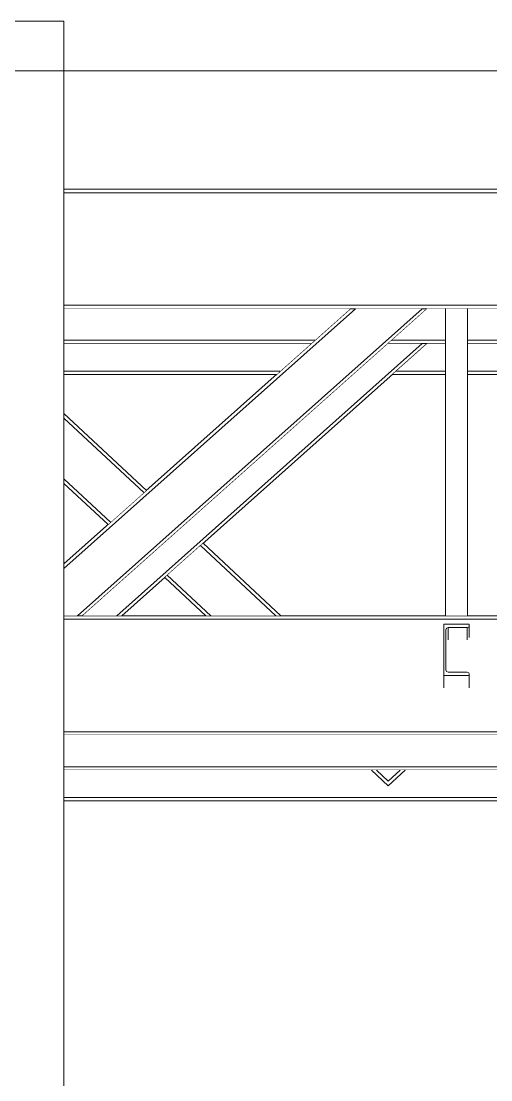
# Model space of a CAD drawing. Extents: x -3080 to 28500, y -1326 to 31609.
# Drawn here: x 1832.5 to 1970, y 28299 to 28609.3 of the extents above; entities that cross this region are included whole.
import ezdxf
from ezdxf.xclip import XClip

# ---------------------------------------------------------------- set-up
doc = ezdxf.new("R2010")
doc.units = 0
doc.header["$LTSCALE"] = 100
doc.header["$XCLIPFRAME"] = 2
doc.linetypes.add('188K-SM-07-F10-MECH-CR PIPE-Y2257103$0$X-S-FAB_SL ALL$0$Wipeout_Contour', pattern=[1, 0, -1])
for name, color, linetype in [('0-xref', 8, 'Continuous'), ('188K-SM-07-F10-MECH-CR PIPE-Y2257103$0$X-S-FAB_SL ALL$0$A-ROOF', 7, 'Continuous'), ('188K-SM-07-F10-MECH-CR PIPE-Y2257103$0$X-S-FAB_SL ALL$0$A-WALL-IN', 7, 'Continuous'), ('188K-SM-07-F10-MECH-CR PIPE-Y2257103$0$X-S-FAB_SL ALL$0$ASP_1', 1, 'Continuous'), ('188K-SM-07-F10-MECH-CR PIPE-Y2257103$0$X-S-FAB_SL ALL$0$Hattch', 7, 'Continuous'), ('188K-SM-07-F10-MECH-CR PIPE-Y2257103$0$X-S-FAB_SL ALL$0$S-TRUSS', 7, 'Continuous')]:
    doc.layers.add(name, color=color, linetype=linetype)

# ---------------------------------------------------------------- blocks, each defined once
blk = doc.blocks.new('188K-SM-07-F10-MECH-CR PIPE-Y2257103$0$X-S-FAB_SL ALL$0$剖面元素_595_3', base_point=(23061.26, -8263.06))
at = {"color": 254, "linetype": '188K-SM-07-F10-MECH-CR PIPE-Y2257103$0$X-S-FAB_SL ALL$0$Wipeout_Contour', "lineweight": 0, "ltscale": 123706.451728}
blk.add_wipeout([(24906.26, -6027.67), (35728.76, -6027.67), (35728.76, -5999.05), (24906.26, -5999.05)], dxfattribs=at).dxf.layer = '188K-SM-07-F10-MECH-CR PIPE-Y2257103$0$X-S-FAB_SL ALL$0$Hattch'
at = {"layer": '188K-SM-07-F10-MECH-CR PIPE-Y2257103$0$X-S-FAB_SL ALL$0$A-ROOF', "color": 6, "lineweight": 0}
blk.add_line((35728.76, -5999.05), (24863.76, -5999.05), dxfattribs=at)
blk = doc.blocks.new('188K-SM-07-F10-MECH-CR PIPE-Y2257103$0$X-S-FAB_SL ALL$0$剖面元素_843_3', base_point=(23061.26, -8263.06))
at = {"color": 254, "linetype": '188K-SM-07-F10-MECH-CR PIPE-Y2257103$0$X-S-FAB_SL ALL$0$Wipeout_Contour', "lineweight": 0, "ltscale": 104019.88169}
blk.add_wipeout([(25683.76, -6033.78), (24906.26, -6033.78), (24906.26, -6034.78), (25683.76, -6034.78)], dxfattribs=at).dxf.layer = '188K-SM-07-F10-MECH-CR PIPE-Y2257103$0$X-S-FAB_SL ALL$0$Hattch'
at = {"color": 254, "linetype": '188K-SM-07-F10-MECH-CR PIPE-Y2257103$0$X-S-FAB_SL ALL$0$Wipeout_Contour', "lineweight": 0, "ltscale": 156850.680588}
blk.add_wipeout([(24906.26, -6068.78), (25693.26, -6068.78), (25693.26, -6068.07), (25683.76, -6068.07), (25683.76, -6067.78), (24906.26, -6067.78)], dxfattribs=at).dxf.layer = '188K-SM-07-F10-MECH-CR PIPE-Y2257103$0$X-S-FAB_SL ALL$0$Hattch'
at = {"color": 254, "linetype": '188K-SM-07-F10-MECH-CR PIPE-Y2257103$0$X-S-FAB_SL ALL$0$Wipeout_Contour', "lineweight": 0, "ltscale": 104137.063914}
blk.add_wipeout([(25683.76, -6158.78), (24906.26, -6158.78), (24906.26, -6159.78), (25683.76, -6159.78)], dxfattribs=at).dxf.layer = '188K-SM-07-F10-MECH-CR PIPE-Y2257103$0$X-S-FAB_SL ALL$0$Hattch'
at = {"color": 254, "linetype": '188K-SM-07-F10-MECH-CR PIPE-Y2257103$0$X-S-FAB_SL ALL$0$Wipeout_Contour', "lineweight": 0, "ltscale": 157042.056673}
blk.add_wipeout([(24906.26, -6193.78), (25701.26, -6193.78), (25701.26, -6193.05), (25683.76, -6193.05), (25683.76, -6192.78), (24906.26, -6192.78)], dxfattribs=at).dxf.layer = '188K-SM-07-F10-MECH-CR PIPE-Y2257103$0$X-S-FAB_SL ALL$0$Hattch'
at = {"layer": '188K-SM-07-F10-MECH-CR PIPE-Y2257103$0$X-S-FAB_SL ALL$0$S-TRUSS', "color": 8, "lineweight": 0}
for p, q in [((25683.76, -6033.78), (24906.26, -6033.78)), ((25683.76, -6034.78), (24906.26, -6034.78)), ((25683.76, -6067.78), (24906.26, -6067.78)), ((24990.15, -6068.78), (24906.26, -6068.78)), ((25011.18, -6068.78), (24991.65, -6068.78)), ((25549.84, -6068.78), (25012.69, -6068.78)), ((24906.26, -6158.78), (24910.27, -6158.78)), ((24911.77, -6158.78), (25650.75, -6158.78)), ((24906.26, -6159.78), (25683.76, -6159.78)), ((24906.26, -6192.78), (25683.76, -6192.78)), ((24906.26, -6193.78), (25701.26, -6193.78))]:
    blk.add_line(p, q, dxfattribs=at)
blk = doc.blocks.new('188K-SM-07-F10-MECH-CR PIPE-Y2257103$0$X-S-FAB_SL ALL$0$剖面元素_845_3', base_point=(23061.26, -8263.06))
at = {"color": 254, "linetype": '188K-SM-07-F10-MECH-CR PIPE-Y2257103$0$X-S-FAB_SL ALL$0$Wipeout_Contour', "lineweight": 0, "ltscale": 102740.351894}
blk.add_wipeout([(24990.15, -6068.78), (24906.26, -6143.6), (24906.26, -6144.94), (24991.65, -6068.78)], dxfattribs=at).dxf.layer = '188K-SM-07-F10-MECH-CR PIPE-Y2257103$0$X-S-FAB_SL ALL$0$Hattch'
at = {"color": 254, "linetype": '188K-SM-07-F10-MECH-CR PIPE-Y2257103$0$X-S-FAB_SL ALL$0$Wipeout_Contour', "lineweight": 0, "ltscale": 102563.926774}
blk.add_wipeout([(24889.24, -6158.78), (24890.74, -6158.78), (24891.26, -6158.31), (24891.26, -6156.97)], dxfattribs=at).dxf.layer = '188K-SM-07-F10-MECH-CR PIPE-Y2257103$0$X-S-FAB_SL ALL$0$Hattch'
at = {"color": 254, "linetype": '188K-SM-07-F10-MECH-CR PIPE-Y2257103$0$X-S-FAB_SL ALL$0$Wipeout_Contour', "lineweight": 0, "ltscale": 102797.420476}
blk.add_wipeout([(25011.18, -6068.78), (24910.27, -6158.78), (24911.77, -6158.78), (25012.69, -6068.78)], dxfattribs=at).dxf.layer = '188K-SM-07-F10-MECH-CR PIPE-Y2257103$0$X-S-FAB_SL ALL$0$Hattch'
at = {"color": 254, "linetype": '188K-SM-07-F10-MECH-CR PIPE-Y2257103$0$X-S-FAB_SL ALL$0$Wipeout_Contour', "lineweight": 0, "ltscale": 76924.630979}
blk.add_wipeout([(24890.74, -6158.78), (24891.26, -6158.78), (24891.26, -6158.31)], dxfattribs=at).dxf.layer = '188K-SM-07-F10-MECH-CR PIPE-Y2257103$0$X-S-FAB_SL ALL$0$Hattch'
at = {"layer": '188K-SM-07-F10-MECH-CR PIPE-Y2257103$0$X-S-FAB_SL ALL$0$S-TRUSS', "color": 8, "lineweight": 0}
for p, q in [((24889.24, -6158.78), (24891.26, -6156.97)), ((24889.24, -6158.78), (24890.74, -6158.78)), ((24890.74, -6158.78), (24891.26, -6158.31))]:
    blk.add_line(p, q, dxfattribs=at)
at = {"color": 254, "linetype": '188K-SM-07-F10-MECH-CR PIPE-Y2257103$0$X-S-FAB_SL ALL$0$Wipeout_Contour', "lineweight": 0, "ltscale": 128425.456609}
blk.add_wipeout([(24991.65, -6068.78), (24906.26, -6144.94), (24906.26, -6158.78), (24910.27, -6158.78), (25011.18, -6068.78)], dxfattribs=at).dxf.layer = '188K-SM-07-F10-MECH-CR PIPE-Y2257103$0$X-S-FAB_SL ALL$0$Hattch'
at = {"layer": '188K-SM-07-F10-MECH-CR PIPE-Y2257103$0$X-S-FAB_SL ALL$0$S-TRUSS', "color": 8, "lineweight": 0}
for p, q in [((24906.26, -6144.94), (24991.65, -6068.78)), ((24906.26, -6143.6), (24990.15, -6068.78)), ((24910.27, -6158.78), (25011.18, -6068.78)), ((24911.77, -6158.78), (25012.69, -6068.78)), ((24990.15, -6068.78), (24991.65, -6068.78)), ((25011.18, -6068.78), (25012.69, -6068.78)), ((24910.27, -6158.78), (24911.77, -6158.78))]:
    blk.add_line(p, q, dxfattribs=at)
blk = doc.blocks.new('188K-SM-07-F10-MECH-CR PIPE-Y2257103$0$X-S-FAB_SL ALL$0$剖面元素_846_3', base_point=(23061.26, -8263.06))
at = {"color": 254, "linetype": '188K-SM-07-F10-MECH-CR PIPE-Y2257103$0$X-S-FAB_SL ALL$0$Wipeout_Contour', "lineweight": 0, "ltscale": 102697.354429}
blk.add_wipeout([(24906.26, -6068.78), (24906.26, -6078.02), (24979.79, -6078.02), (24990.15, -6068.78)], dxfattribs=at).dxf.layer = '188K-SM-07-F10-MECH-CR PIPE-Y2257103$0$X-S-FAB_SL ALL$0$Hattch'
at = {"color": 254, "linetype": '188K-SM-07-F10-MECH-CR PIPE-Y2257103$0$X-S-FAB_SL ALL$0$Wipeout_Contour', "lineweight": 0, "ltscale": 102957.55402}
blk.add_wipeout([(25012.69, -6068.78), (25002.33, -6078.02), (25018.01, -6078.02), (25018.01, -6068.78)], dxfattribs=at).dxf.layer = '188K-SM-07-F10-MECH-CR PIPE-Y2257103$0$X-S-FAB_SL ALL$0$Hattch'
at = {"color": 254, "linetype": '188K-SM-07-F10-MECH-CR PIPE-Y2257103$0$X-S-FAB_SL ALL$0$Wipeout_Contour', "lineweight": 0, "ltscale": 208003.092091}
blk.add_wipeout([(25024.51, -6078.02), (25538.01, -6078.02), (25538.01, -6068.78), (25287.46, -6068.78), (25287.46, -6074.98), (25275.06, -6074.98), (25275.06, -6068.78), (25024.51, -6068.78)], dxfattribs=at).dxf.layer = '188K-SM-07-F10-MECH-CR PIPE-Y2257103$0$X-S-FAB_SL ALL$0$Hattch'
at = {"color": 254, "linetype": '188K-SM-07-F10-MECH-CR PIPE-Y2257103$0$X-S-FAB_SL ALL$0$Wipeout_Contour', "lineweight": 0, "ltscale": 157056.456322}
blk.add_wipeout([(24906.26, -6203.02), (24906.26, -6204.02), (25701.26, -6204.02), (25701.26, -6203.12), (25683.76, -6203.12), (25683.76, -6203.02)], dxfattribs=at).dxf.layer = '188K-SM-07-F10-MECH-CR PIPE-Y2257103$0$X-S-FAB_SL ALL$0$Hattch'
at = {"color": 254, "linetype": '188K-SM-07-F10-MECH-CR PIPE-Y2257103$0$X-S-FAB_SL ALL$0$Wipeout_Contour', "lineweight": 0, "ltscale": 102690.938391}
blk.add_wipeout([(24906.26, -6079.02), (24978.67, -6079.02), (24979.79, -6078.02), (24906.26, -6078.02)], dxfattribs=at).dxf.layer = '188K-SM-07-F10-MECH-CR PIPE-Y2257103$0$X-S-FAB_SL ALL$0$Hattch'
at = {"color": 254, "linetype": '188K-SM-07-F10-MECH-CR PIPE-Y2257103$0$X-S-FAB_SL ALL$0$Wipeout_Contour', "lineweight": 0, "ltscale": 102951.807366}
blk.add_wipeout([(25001.21, -6079.02), (25018.01, -6079.02), (25018.01, -6078.02), (25002.33, -6078.02)], dxfattribs=at).dxf.layer = '188K-SM-07-F10-MECH-CR PIPE-Y2257103$0$X-S-FAB_SL ALL$0$Hattch'
at = {"color": 254, "linetype": '188K-SM-07-F10-MECH-CR PIPE-Y2257103$0$X-S-FAB_SL ALL$0$Wipeout_Contour', "lineweight": 0, "ltscale": 104007.257778}
blk.add_wipeout([(25024.51, -6079.02), (25538.01, -6079.02), (25538.01, -6078.02), (25024.51, -6078.02)], dxfattribs=at).dxf.layer = '188K-SM-07-F10-MECH-CR PIPE-Y2257103$0$X-S-FAB_SL ALL$0$Hattch'
at = {"color": 254, "linetype": '188K-SM-07-F10-MECH-CR PIPE-Y2257103$0$X-S-FAB_SL ALL$0$Wipeout_Contour', "lineweight": 0, "ltscale": 104174.204394}
blk.add_wipeout([(24906.26, -6203.02), (25683.76, -6203.02), (25683.76, -6193.78), (24906.26, -6193.78)], dxfattribs=at).dxf.layer = '188K-SM-07-F10-MECH-CR PIPE-Y2257103$0$X-S-FAB_SL ALL$0$Hattch'
at = {"layer": '188K-SM-07-F10-MECH-CR PIPE-Y2257103$0$X-S-FAB_SL ALL$0$S-TRUSS', "color": 8, "lineweight": 0}
for p, q in [((24979.79, -6078.02), (24906.26, -6078.02)), ((25018.01, -6078.02), (25002.33, -6078.02)), ((25538.01, -6078.02), (25024.51, -6078.02)), ((24978.67, -6079.02), (24906.26, -6079.02)), ((25011.18, -6079.02), (25001.21, -6079.02)), ((25018.01, -6079.02), (25012.69, -6079.02)), ((25538.01, -6079.02), (25024.51, -6079.02)), ((24906.26, -6203.02), (25683.76, -6203.02)), ((24906.26, -6204.02), (25701.26, -6204.02))]:
    blk.add_line(p, q, dxfattribs=at)
blk = doc.blocks.new('188K-SM-07-F10-MECH-CR PIPE-Y2257103$0$X-S-FAB_SL ALL$0$剖面元素_848_3', base_point=(23061.26, -8263.06))
at = {"color": 254, "linetype": '188K-SM-07-F10-MECH-CR PIPE-Y2257103$0$X-S-FAB_SL ALL$0$Wipeout_Contour', "lineweight": 0, "ltscale": 102824.542494}
blk.add_wipeout([(25011.18, -6079.02), (24921.75, -6158.78), (24923.25, -6158.78), (25012.69, -6079.02)], dxfattribs=at).dxf.layer = '188K-SM-07-F10-MECH-CR PIPE-Y2257103$0$X-S-FAB_SL ALL$0$Hattch'
at = {"color": 254, "linetype": '188K-SM-07-F10-MECH-CR PIPE-Y2257103$0$X-S-FAB_SL ALL$0$Wipeout_Contour', "lineweight": 0, "ltscale": 102802.24248}
blk.add_wipeout([(25001.21, -6079.02), (24911.77, -6158.78), (24921.75, -6158.78), (25011.18, -6079.02)], dxfattribs=at).dxf.layer = '188K-SM-07-F10-MECH-CR PIPE-Y2257103$0$X-S-FAB_SL ALL$0$Hattch'
at = {"layer": '188K-SM-07-F10-MECH-CR PIPE-Y2257103$0$X-S-FAB_SL ALL$0$S-TRUSS', "color": 8, "lineweight": 0}
for p, q in [((24921.75, -6158.78), (25011.18, -6079.02)), ((24923.25, -6158.78), (25012.69, -6079.02)), ((25011.18, -6079.02), (25012.69, -6079.02))]:
    blk.add_line(p, q, dxfattribs=at)
blk = doc.blocks.new('188K-SM-07-F10-MECH-CR PIPE-Y2257103$0$X-S-FAB_SL ALL$0$剖面元素_1507_3', base_point=(23061.26, -8263.06))
at = {"color": 254, "linetype": '188K-SM-07-F10-MECH-CR PIPE-Y2257103$0$X-S-FAB_SL ALL$0$Wipeout_Contour', "lineweight": 0, "ltscale": 102685.477699}
blk.add_wipeout([(24906.26, -6079.02), (24906.26, -6087.06), (24969.65, -6087.06), (24978.67, -6079.02)], dxfattribs=at).dxf.layer = '188K-SM-07-F10-MECH-CR PIPE-Y2257103$0$X-S-FAB_SL ALL$0$Hattch'
at = {"color": 254, "linetype": '188K-SM-07-F10-MECH-CR PIPE-Y2257103$0$X-S-FAB_SL ALL$0$Wipeout_Contour', "lineweight": 0, "ltscale": 102967.992593}
blk.add_wipeout([(25003.67, -6087.06), (25018.01, -6087.06), (25018.01, -6079.02), (25012.69, -6079.02)], dxfattribs=at).dxf.layer = '188K-SM-07-F10-MECH-CR PIPE-Y2257103$0$X-S-FAB_SL ALL$0$Hattch'
at = {"color": 254, "linetype": '188K-SM-07-F10-MECH-CR PIPE-Y2257103$0$X-S-FAB_SL ALL$0$Wipeout_Contour', "lineweight": 0, "ltscale": 103186.789835}
blk.add_wipeout([(25024.51, -6079.02), (25024.51, -6087.06), (25109.58, -6087.06), (25118.2, -6079.02)], dxfattribs=at).dxf.layer = '188K-SM-07-F10-MECH-CR PIPE-Y2257103$0$X-S-FAB_SL ALL$0$Hattch'
at = {"color": 254, "linetype": '188K-SM-07-F10-MECH-CR PIPE-Y2257103$0$X-S-FAB_SL ALL$0$Wipeout_Contour', "lineweight": 0, "ltscale": 211553.649714}
blk.add_wipeout([(24906.26, -6213.06), (26506.26, -6213.06), (26506.26, -6212.06), (25718.76, -6212.06), (25718.76, -6212.87), (25683.76, -6212.87), (25683.76, -6212.06), (24906.26, -6212.06)], dxfattribs=at).dxf.layer = '188K-SM-07-F10-MECH-CR PIPE-Y2257103$0$X-S-FAB_SL ALL$0$Hattch'
at = {"color": 254, "linetype": '188K-SM-07-F10-MECH-CR PIPE-Y2257103$0$X-S-FAB_SL ALL$0$Wipeout_Contour', "lineweight": 0, "ltscale": 102679.807699}
blk.add_wipeout([(24906.26, -6088.06), (24968.53, -6088.06), (24969.65, -6087.06), (24906.26, -6087.06)], dxfattribs=at).dxf.layer = '188K-SM-07-F10-MECH-CR PIPE-Y2257103$0$X-S-FAB_SL ALL$0$Hattch'
at = {"color": 254, "linetype": '188K-SM-07-F10-MECH-CR PIPE-Y2257103$0$X-S-FAB_SL ALL$0$Wipeout_Contour', "lineweight": 0, "ltscale": 102962.954406}
blk.add_wipeout([(25002.54, -6088.06), (25018.01, -6088.06), (25018.01, -6087.06), (25003.67, -6087.06)], dxfattribs=at).dxf.layer = '188K-SM-07-F10-MECH-CR PIPE-Y2257103$0$X-S-FAB_SL ALL$0$Hattch'
at = {"color": 254, "linetype": '188K-SM-07-F10-MECH-CR PIPE-Y2257103$0$X-S-FAB_SL ALL$0$Wipeout_Contour', "lineweight": 0, "ltscale": 104015.721801}
blk.add_wipeout([(25024.51, -6087.06), (25024.51, -6088.06), (25538.01, -6088.06), (25538.01, -6087.06)], dxfattribs=at).dxf.layer = '188K-SM-07-F10-MECH-CR PIPE-Y2257103$0$X-S-FAB_SL ALL$0$Hattch'
at = {"color": 254, "linetype": '188K-SM-07-F10-MECH-CR PIPE-Y2257103$0$X-S-FAB_SL ALL$0$Wipeout_Contour', "lineweight": 0, "ltscale": 338468.998267}
blk.add_wipeout([(24906.26, -6204.02), (24906.26, -6212.06), (25683.76, -6212.06), (25683.76, -6204.02), (25566.2, -6204.02), (25561.26, -6208.62), (25556.33, -6204.02), (25286.2, -6204.02), (25281.26, -6208.62), (25276.33, -6204.02), (25006.2, -6204.02), (25001.26, -6208.62), (24996.33, -6204.02)], dxfattribs=at).dxf.layer = '188K-SM-07-F10-MECH-CR PIPE-Y2257103$0$X-S-FAB_SL ALL$0$Hattch'
at = {"layer": '188K-SM-07-F10-MECH-CR PIPE-Y2257103$0$X-S-FAB_SL ALL$0$S-TRUSS', "color": 8, "lineweight": 0}
for p, q in [((24969.65, -6087.06), (24906.26, -6087.06)), ((24968.53, -6088.06), (24906.26, -6088.06)), ((25018.01, -6088.06), (25002.54, -6088.06)), ((25018.01, -6087.06), (25003.67, -6087.06)), ((25538.01, -6087.06), (25024.51, -6087.06)), ((25538.01, -6088.06), (25024.51, -6088.06)), ((24906.26, -6212.06), (25683.76, -6212.06)), ((24906.26, -6213.06), (26506.26, -6213.06))]:
    blk.add_line(p, q, dxfattribs=at)
at = {"color": 254, "linetype": '188K-SM-07-F10-MECH-CR PIPE-Y2257103$0$X-S-FAB_SL ALL$0$Wipeout_Contour', "lineweight": 0, "ltscale": 77279.226182}
blk.add_wipeout([(25004.73, -6204.02), (24997.8, -6204.02), (25001.26, -6207.25)], dxfattribs=at).dxf.layer = '188K-SM-07-F10-MECH-CR PIPE-Y2257103$0$X-S-FAB_SL ALL$0$Hattch'
blk = doc.blocks.new('188K-SM-07-F10-MECH-CR PIPE-Y2257103$0$X-S-FAB_SL ALL$0$剖面元素_1543_3', base_point=(23061.26, -8263.06))
at = {"color": 254, "linetype": '188K-SM-07-F10-MECH-CR PIPE-Y2257103$0$X-S-FAB_SL ALL$0$Wipeout_Contour', "lineweight": 0, "ltscale": 103066.125743}
blk.add_wipeout([(25018.16, -6166.51), (25018.35, -6166.05), (25018.35, -6162.46), (25018.16, -6162.92)], dxfattribs=at).dxf.layer = '188K-SM-07-F10-MECH-CR PIPE-Y2257103$0$X-S-FAB_SL ALL$0$Hattch'
at = {"color": 254, "linetype": '188K-SM-07-F10-MECH-CR PIPE-Y2257103$0$X-S-FAB_SL ALL$0$Wipeout_Contour', "lineweight": 0, "ltscale": 103090.811065}
blk.add_wipeout([(25017.51, -6176.28), (25017.51, -6179.86), (25025.01, -6179.86), (25025.01, -6176.28)], dxfattribs=at).dxf.layer = '188K-SM-07-F10-MECH-CR PIPE-Y2257103$0$X-S-FAB_SL ALL$0$Hattch'
at = {"layer": '188K-SM-07-F10-MECH-CR PIPE-Y2257103$0$X-S-FAB_SL ALL$0$S-TRUSS', "color": 8, "lineweight": 0}
for p, q in [((25017.51, -6176.28), (25017.51, -6179.86)), ((25025.01, -6176.28), (25025.01, -6179.86))]:
    blk.add_line(p, q, dxfattribs=at)
at = {"layer": '188K-SM-07-F10-MECH-CR PIPE-Y2257103$0$X-S-FAB_SL ALL$0$S-TRUSS', "color": 2, "lineweight": 0}
blk.add_line((25025.01, -6176.28), (25017.51, -6176.28), dxfattribs=at)
at = {"layer": '188K-SM-07-F10-MECH-CR PIPE-Y2257103$0$X-S-FAB_SL ALL$0$S-TRUSS', "color": 2, "lineweight": 0, "flags": 128}
for points in [[(25018.35, -6175.09), (25018.81, -6175.28), (25024.36, -6175.28), (25024.82, -6175.47)], [(25024.82, -6175.47), (25025.01, -6175.93), (25025.01, -6176.28)]]:
    blk.add_lwpolyline(points, dxfattribs=at)
at = {"color": 254, "linetype": '188K-SM-07-F10-MECH-CR PIPE-Y2257103$0$X-S-FAB_SL ALL$0$Wipeout_Contour', "lineweight": 0, "ltscale": 103067.07681}
blk.add_wipeout([(25018.35, -6166.05), (25018.81, -6165.85), (25018.81, -6162.27), (25018.35, -6162.46)], dxfattribs=at).dxf.layer = '188K-SM-07-F10-MECH-CR PIPE-Y2257103$0$X-S-FAB_SL ALL$0$Hattch'
at = {"color": 254, "linetype": '188K-SM-07-F10-MECH-CR PIPE-Y2257103$0$X-S-FAB_SL ALL$0$Wipeout_Contour', "lineweight": 0, "ltscale": 103078.65605}
blk.add_wipeout([(25018.81, -6162.27), (25018.81, -6165.85), (25024.36, -6165.85), (25024.36, -6162.27)], dxfattribs=at).dxf.layer = '188K-SM-07-F10-MECH-CR PIPE-Y2257103$0$X-S-FAB_SL ALL$0$Hattch'
at = {"layer": '188K-SM-07-F10-MECH-CR PIPE-Y2257103$0$X-S-FAB_SL ALL$0$S-TRUSS', "color": 2, "lineweight": 0}
blk.add_line((25017.51, -6161.27), (25017.51, -6176.28), dxfattribs=at)
at = {"layer": '188K-SM-07-F10-MECH-CR PIPE-Y2257103$0$X-S-FAB_SL ALL$0$S-TRUSS', "color": 8, "lineweight": 0}
blk.add_line((25018.81, -6162.27), (25018.81, -6165.85), dxfattribs=at)
at = {"layer": '188K-SM-07-F10-MECH-CR PIPE-Y2257103$0$X-S-FAB_SL ALL$0$S-TRUSS', "color": 2, "lineweight": 0, "flags": 128}
blk.add_lwpolyline([(25018.35, -6162.46), (25018.16, -6162.92), (25018.16, -6174.63), (25018.35, -6175.09)], dxfattribs=at)
at = {"color": 254, "linetype": '188K-SM-07-F10-MECH-CR PIPE-Y2257103$0$X-S-FAB_SL ALL$0$Wipeout_Contour', "lineweight": 0, "ltscale": 103090.235223}
blk.add_wipeout([(25024.36, -6162.27), (25024.36, -6165.85), (25024.82, -6165.66), (25024.82, -6162.08)], dxfattribs=at).dxf.layer = '188K-SM-07-F10-MECH-CR PIPE-Y2257103$0$X-S-FAB_SL ALL$0$Hattch'
at = {"color": 254, "linetype": '188K-SM-07-F10-MECH-CR PIPE-Y2257103$0$X-S-FAB_SL ALL$0$Wipeout_Contour', "lineweight": 0, "ltscale": 103091.186431}
blk.add_wipeout([(25024.82, -6162.08), (25024.82, -6165.66), (25025.01, -6165.2), (25025.01, -6161.62)], dxfattribs=at).dxf.layer = '188K-SM-07-F10-MECH-CR PIPE-Y2257103$0$X-S-FAB_SL ALL$0$Hattch'
at = {"layer": '188K-SM-07-F10-MECH-CR PIPE-Y2257103$0$X-S-FAB_SL ALL$0$S-TRUSS', "color": 2, "lineweight": 0}
blk.add_line((25025.01, -6161.27), (25017.51, -6161.27), dxfattribs=at)
at = {"layer": '188K-SM-07-F10-MECH-CR PIPE-Y2257103$0$X-S-FAB_SL ALL$0$S-TRUSS', "color": 8, "lineweight": 0}
for p, q in [((25024.36, -6162.27), (25024.36, -6165.85)), ((25025.01, -6161.62), (25025.01, -6165.2))]:
    blk.add_line(p, q, dxfattribs=at)
at = {"layer": '188K-SM-07-F10-MECH-CR PIPE-Y2257103$0$X-S-FAB_SL ALL$0$S-TRUSS', "color": 2, "lineweight": 0, "flags": 128}
for points in [[(25024.82, -6162.08), (25024.36, -6162.27), (25018.81, -6162.27), (25018.35, -6162.46)], [(25025.01, -6161.27), (25025.01, -6161.62), (25024.82, -6162.08)]]:
    blk.add_lwpolyline(points, dxfattribs=at)
blk = doc.blocks.new('188K-SM-07-F10-MECH-CR PIPE-Y2257103$0$X-S-FAB_SL ALL$0$剖面元素_1720_3', base_point=(23061.26, -8263.06))
at = {"color": 254, "linetype": '188K-SM-07-F10-MECH-CR PIPE-Y2257103$0$X-S-FAB_SL ALL$0$Wipeout_Contour', "lineweight": 0, "ltscale": 102626.54808}
blk.add_wipeout([(24906.26, -6099.49), (24906.26, -6100.85), (24929.69, -6122.7), (24930.44, -6122.04)], dxfattribs=at).dxf.layer = '188K-SM-07-F10-MECH-CR PIPE-Y2257103$0$X-S-FAB_SL ALL$0$Hattch'
at = {"color": 254, "linetype": '188K-SM-07-F10-MECH-CR PIPE-Y2257103$0$X-S-FAB_SL ALL$0$Wipeout_Contour', "lineweight": 0, "ltscale": 102816.248247}
blk.add_wipeout([(24947.06, -6137.55), (24946.31, -6138.21), (24968.36, -6158.78), (24969.83, -6158.78)], dxfattribs=at).dxf.layer = '188K-SM-07-F10-MECH-CR PIPE-Y2257103$0$X-S-FAB_SL ALL$0$Hattch'
at = {"color": 254, "linetype": '188K-SM-07-F10-MECH-CR PIPE-Y2257103$0$X-S-FAB_SL ALL$0$Wipeout_Contour', "lineweight": 0, "ltscale": 154558.710269}
blk.add_wipeout([(24996.33, -6204.02), (25001.26, -6208.62), (25006.2, -6204.02), (25004.73, -6204.02), (25001.26, -6207.25), (24997.8, -6204.02)], dxfattribs=at).dxf.layer = '188K-SM-07-F10-MECH-CR PIPE-Y2257103$0$X-S-FAB_SL ALL$0$Hattch'
at = {"layer": '188K-SM-07-F10-MECH-CR PIPE-Y2257103$0$X-S-FAB_SL ALL$0$S-TRUSS', "color": 8, "lineweight": 0}
for p, q in [((25001.26, -6208.62), (24996.33, -6204.02)), ((25001.26, -6207.25), (24997.8, -6204.02)), ((25004.73, -6204.02), (25001.26, -6207.25)), ((25006.2, -6204.02), (25001.26, -6208.62))]:
    blk.add_line(p, q, dxfattribs=at)
at = {"color": 254, "linetype": '188K-SM-07-F10-MECH-CR PIPE-Y2257103$0$X-S-FAB_SL ALL$0$Wipeout_Contour', "lineweight": 0, "ltscale": 102623.591445}
blk.add_wipeout([(24906.26, -6118.63), (24919.95, -6131.39), (24929.69, -6122.7), (24906.26, -6100.85)], dxfattribs=at).dxf.layer = '188K-SM-07-F10-MECH-CR PIPE-Y2257103$0$X-S-FAB_SL ALL$0$Hattch'
at = {"color": 254, "linetype": '188K-SM-07-F10-MECH-CR PIPE-Y2257103$0$X-S-FAB_SL ALL$0$Wipeout_Contour', "lineweight": 0, "ltscale": 102788.720494}
blk.add_wipeout([(24936.57, -6146.9), (24949.3, -6158.78), (24968.36, -6158.78), (24946.31, -6138.21)], dxfattribs=at).dxf.layer = '188K-SM-07-F10-MECH-CR PIPE-Y2257103$0$X-S-FAB_SL ALL$0$Hattch'
at = {"color": 254, "linetype": '188K-SM-07-F10-MECH-CR PIPE-Y2257103$0$X-S-FAB_SL ALL$0$Wipeout_Contour', "lineweight": 0, "ltscale": 102619.788919}
blk.add_wipeout([(24906.26, -6118.63), (24906.26, -6120), (24919.2, -6132.06), (24919.95, -6131.39)], dxfattribs=at).dxf.layer = '188K-SM-07-F10-MECH-CR PIPE-Y2257103$0$X-S-FAB_SL ALL$0$Hattch'
at = {"color": 254, "linetype": '188K-SM-07-F10-MECH-CR PIPE-Y2257103$0$X-S-FAB_SL ALL$0$Wipeout_Contour', "lineweight": 0, "ltscale": 102760.52379}
blk.add_wipeout([(24935.82, -6147.57), (24947.84, -6158.78), (24949.3, -6158.78), (24936.57, -6146.9)], dxfattribs=at).dxf.layer = '188K-SM-07-F10-MECH-CR PIPE-Y2257103$0$X-S-FAB_SL ALL$0$Hattch'
at = {"layer": '188K-SM-07-F10-MECH-CR PIPE-Y2257103$0$X-S-FAB_SL ALL$0$S-TRUSS', "color": 8, "lineweight": 0}
for p, q in [((24930.44, -6122.04), (24906.26, -6099.49)), ((24929.69, -6122.7), (24906.26, -6100.85)), ((24919.95, -6131.39), (24906.26, -6118.63)), ((24919.2, -6132.06), (24906.26, -6120)), ((24969.83, -6158.78), (24947.06, -6137.55)), ((24968.36, -6158.78), (24946.31, -6138.21)), ((24949.3, -6158.78), (24936.57, -6146.9)), ((24947.84, -6158.78), (24935.82, -6147.57))]:
    blk.add_line(p, q, dxfattribs=at)
blk = doc.blocks.new('188K-SM-07-F10-MECH-CR PIPE-Y2257103$0$X-S-FAB_SL ALL$0$剖面元素_1991_3', base_point=(23061.26, -8263.06))
at = {"color": 254, "linetype": '188K-SM-07-F10-MECH-CR PIPE-Y2257103$0$X-S-FAB_SL ALL$0$Wipeout_Contour', "lineweight": 0, "ltscale": 103029.616881}
blk.add_wipeout([(25018.01, -6068.78), (25018.01, -6158.78), (25024.51, -6158.78), (25024.51, -6068.78)], dxfattribs=at).dxf.layer = '188K-SM-07-F10-MECH-CR PIPE-Y2257103$0$X-S-FAB_SL ALL$0$Hattch'
at = {"layer": '188K-SM-07-F10-MECH-CR PIPE-Y2257103$0$X-S-FAB_SL ALL$0$S-TRUSS', "color": 8, "lineweight": 0}
for p, q in [((25018.01, -6158.78), (25018.01, -6068.78)), ((25024.51, -6158.78), (25024.51, -6068.78))]:
    blk.add_line(p, q, dxfattribs=at)
blk = doc.blocks.new('188K-SM-07-F10-MECH-CR PIPE-Y2257103$0$X-S-FAB_SL ALL$0$剖面元素_2207_3', base_point=(23061.26, -8263.06))
at = {"layer": '188K-SM-07-F10-MECH-CR PIPE-Y2257103$0$X-S-FAB_SL ALL$0$A-WALL-IN', "color": 3, "lineweight": 0}
for q in [(24891.26, -5984.5), (24906.26, -6418.06)]:
    blk.add_line((24906.26, -5984.5), q, dxfattribs=at)
blk = doc.blocks.new('188K-SM-07-F10-MECH-CR PIPE-Y2257103$0$X-S-FAB_SL ALL$0$A$C2e9ab586')
at = {"layer": '188K-SM-07-F10-MECH-CR PIPE-Y2257103$0$X-S-FAB_SL ALL$0$A-ROOF', "lineweight": 0}
blk.add_blockref('188K-SM-07-F10-MECH-CR PIPE-Y2257103$0$X-S-FAB_SL ALL$0$剖面元素_595_3', (-28106.39, 285), dxfattribs=at)
at = {"layer": '188K-SM-07-F10-MECH-CR PIPE-Y2257103$0$X-S-FAB_SL ALL$0$S-TRUSS', "lineweight": 0}
blk.add_blockref('188K-SM-07-F10-MECH-CR PIPE-Y2257103$0$X-S-FAB_SL ALL$0$剖面元素_843_3', (-28106.39, 285), dxfattribs=at)
blk.add_blockref('188K-SM-07-F10-MECH-CR PIPE-Y2257103$0$X-S-FAB_SL ALL$0$剖面元素_845_3', (-28106.39, 285), dxfattribs=at)
blk.add_blockref('188K-SM-07-F10-MECH-CR PIPE-Y2257103$0$X-S-FAB_SL ALL$0$剖面元素_846_3', (-28106.39, 285), dxfattribs=at)
blk.add_blockref('188K-SM-07-F10-MECH-CR PIPE-Y2257103$0$X-S-FAB_SL ALL$0$剖面元素_848_3', (-28106.39, 285), dxfattribs=at)
blk.add_blockref('188K-SM-07-F10-MECH-CR PIPE-Y2257103$0$X-S-FAB_SL ALL$0$剖面元素_1507_3', (-28106.39, 285), dxfattribs=at)
blk.add_blockref('188K-SM-07-F10-MECH-CR PIPE-Y2257103$0$X-S-FAB_SL ALL$0$剖面元素_1543_3', (-28106.39, 285), dxfattribs=at)
blk.add_blockref('188K-SM-07-F10-MECH-CR PIPE-Y2257103$0$X-S-FAB_SL ALL$0$剖面元素_1720_3', (-28106.39, 285), dxfattribs=at)
at = {"layer": '188K-SM-07-F10-MECH-CR PIPE-Y2257103$0$X-S-FAB_SL ALL$0$A-WALL-IN', "lineweight": 0}
blk.add_blockref('188K-SM-07-F10-MECH-CR PIPE-Y2257103$0$X-S-FAB_SL ALL$0$剖面元素_2207_3', (-28106.39, 285), dxfattribs=at)
at = {"layer": '188K-SM-07-F10-MECH-CR PIPE-Y2257103$0$X-S-FAB_SL ALL$0$S-TRUSS', "lineweight": 0}
blk.add_blockref('188K-SM-07-F10-MECH-CR PIPE-Y2257103$0$X-S-FAB_SL ALL$0$剖面元素_1991_3', (-28106.39, 285), dxfattribs=at)
blk = doc.blocks.new('188K-SM-07-F10-MECH-CR PIPE-Y2257103$0$X-S-FAB_SL ALL')
at = {"layer": '188K-SM-07-F10-MECH-CR PIPE-Y2257103$0$X-S-FAB_SL ALL$0$ASP_1'}
blk.add_blockref('188K-SM-07-F10-MECH-CR PIPE-Y2257103$0$X-S-FAB_SL ALL$0$A$C2e9ab586', (23632.864, -73288.977), dxfattribs=at)
blk = doc.blocks.new('188K-SM-07-F10-MECH-CR PIPE-Y2257103')
ref = blk.add_blockref('188K-SM-07-F10-MECH-CR PIPE-Y2257103$0$X-S-FAB_SL ALL', (4473.521, 99334.763))
XClip(ref).set_block_clipping_path([(-7553.4648570136, -75341.9369645483), (24026.2025623869, -67725.7696244382)])

msp = doc.modelspace()

# ---------------------------------------------------------------- block references
at = {"layer": '0-xref'}
msp.add_blockref('188K-SM-07-F10-MECH-CR PIPE-Y2257103', (0, 0), dxfattribs=at)

doc.saveas('drawing.dxf')
